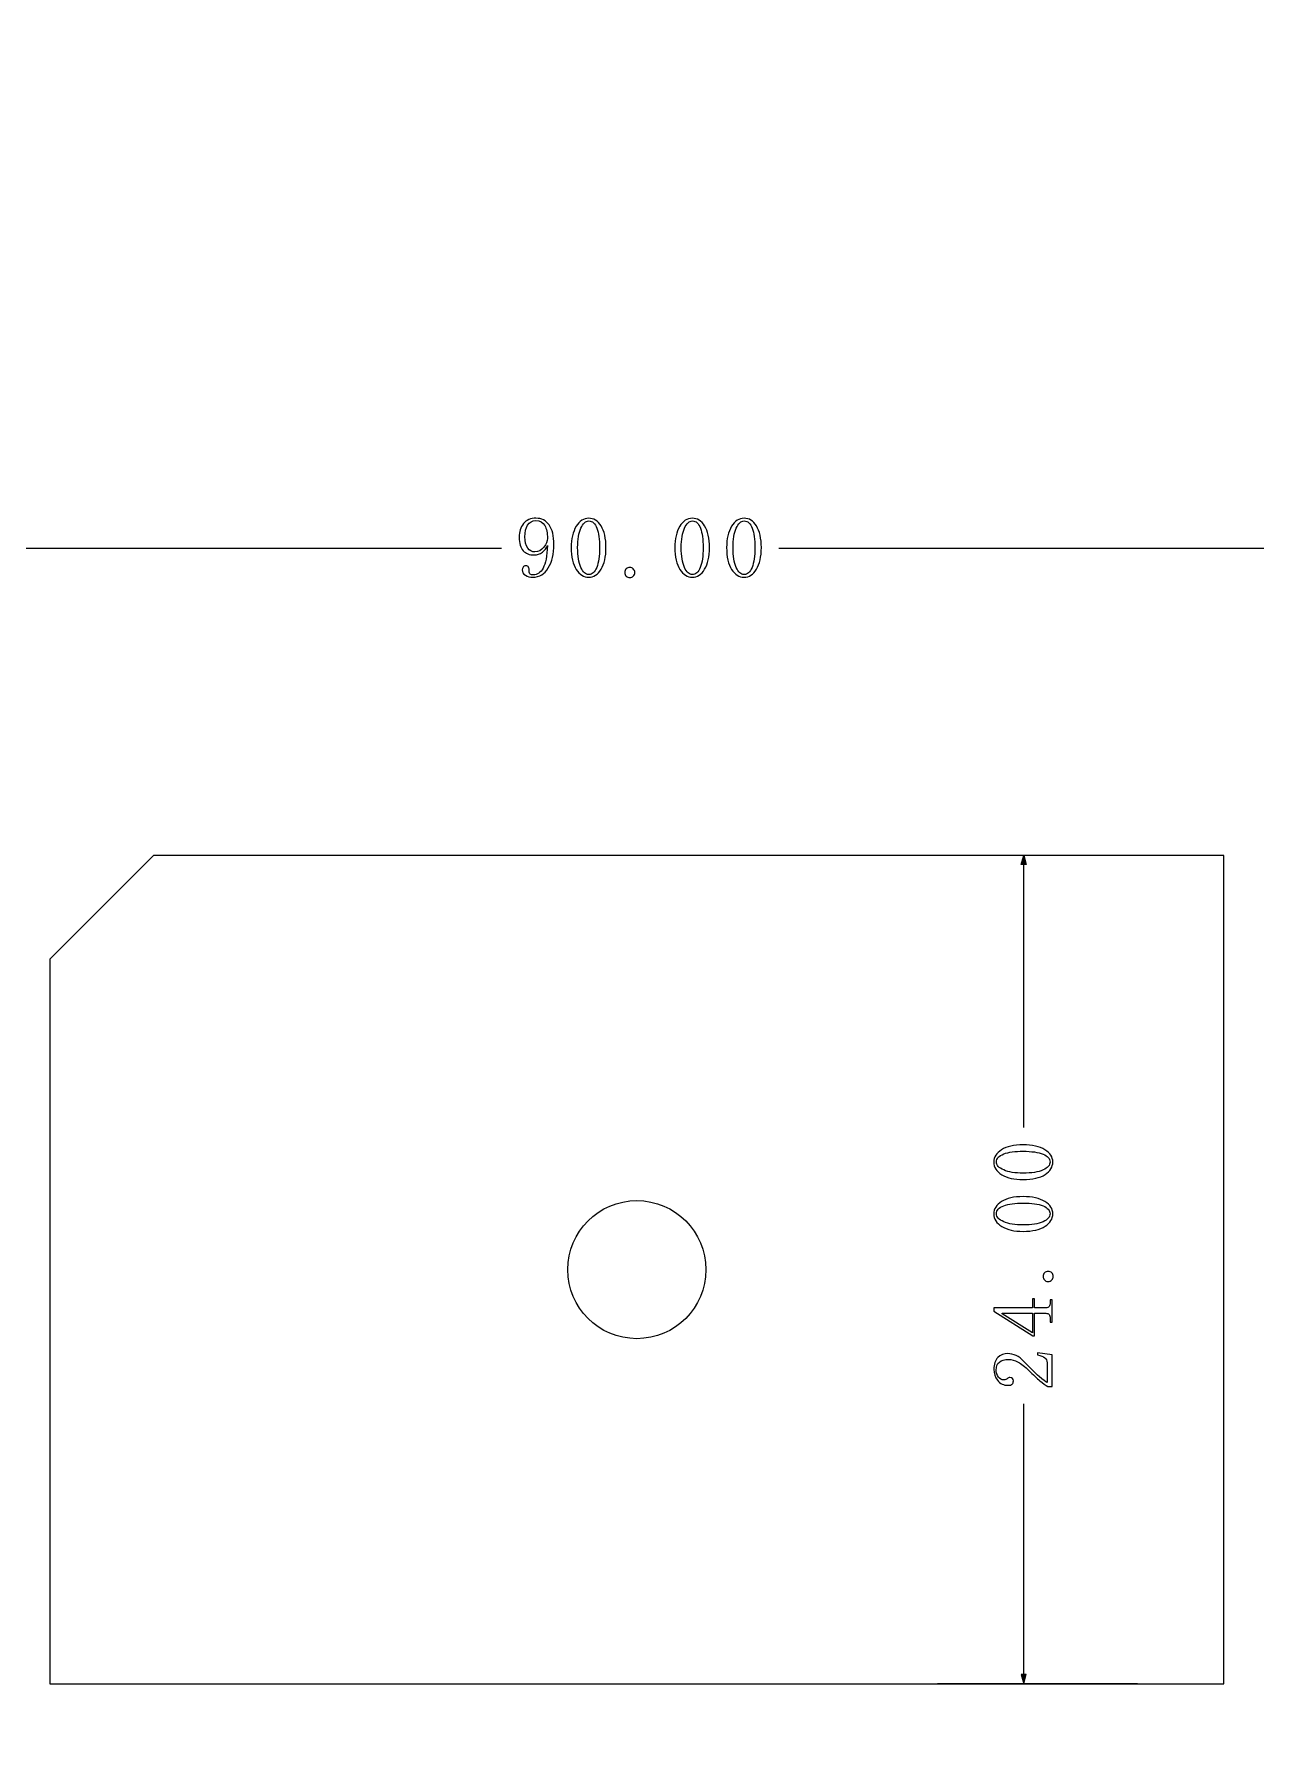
# Model space of a CAD drawing. Header units: millimetres. Extents: x -642 to 642, y -227 to 305.
# Drawn here: x -1.96 to 33.41, y 110.62 to 160.46 of the extents above; entities that cross this region are included whole.
import ezdxf

# ---------------------------------------------------------------- set-up
doc = ezdxf.new("R2010")
doc.units = ezdxf.units.MM
doc.header["$MEASUREMENT"] = 0
doc.layers.add('layer 1', color=7, linetype='Continuous')

msp = doc.modelspace()

# ---------------------------------------------------------------- hatches: boundary and pattern name
at = {"layer": 'layer 1', "true_color": 0xff0000}
h = msp.add_hatch(color=1, dxfattribs=at)
edge = h.paths.add_edge_path()
edge.add_spline(control_points=[(26.7651, 136.4027), (26.7651, 136.4027), (26.6937, 136.6694), (26.6937, 136.6694), (26.6937, 136.6694), (26.6222, 136.4027), (26.6222, 136.4027), (26.6222, 136.4027), (26.7651, 136.4027), (26.7651, 136.4027)], knot_values=[0, 0, 0, 0, 0.3333333, 0.3333333, 0.3333333, 0.6666667, 0.6666667, 0.6666667, 1, 1, 1, 1], degree=3, periodic=1)
h = msp.add_hatch(color=1, dxfattribs=at)
edge = h.paths.add_edge_path()
edge.add_spline(control_points=[(26.7651, 112.936), (26.7651, 112.936), (26.6937, 112.6694), (26.6937, 112.6694), (26.6937, 112.6694), (26.6222, 112.936), (26.6222, 112.936), (26.6222, 112.936), (26.7651, 112.936), (26.7651, 112.936)], knot_values=[0, 0, 0, 0, 0.3333333, 0.3333333, 0.3333333, 0.6666667, 0.6666667, 0.6666667, 1, 1, 1, 1], degree=3, periodic=1)

# ---------------------------------------------------------------- linework, layer by layer
at = {"layer": 'layer 1', "lineweight": 40}
msp.add_open_spline([(154.071, 208.1518), (154.071, 208.1518), (-130.929, 208.1518), (-130.929, 208.1518), (-130.929, 208.1518), (-130.929, -207.3482), (-130.929, -207.3482), (-130.929, -207.3482), (154.071, -207.3482), (154.071, -207.3482), (154.071, -207.3482), (154.071, 208.1518), (154.071, 208.1518)], degree=3, knots=[0, 0, 0, 0, 0.25, 0.25, 0.25, 0.5, 0.5, 0.5, 0.75, 0.75, 0.75, 1, 1, 1, 1], dxfattribs=at)
at = {"layer": 'layer 1', "color": 3}
for points, knots in [([(12.7499, 145.4532), (12.6845, 145.4011), (12.6032, 145.3749), (12.5057, 145.3749), (12.3753, 145.3749), (12.2711, 145.4157), (12.1932, 145.4969), (12.1149, 145.5782), (12.0757, 145.7103), (12.0757, 145.8924), (12.0757, 146.0486), (12.1182, 146.179), (12.2028, 146.2832), (12.2874, 146.3874), (12.4078, 146.4394), (12.564, 146.4394), (12.727, 146.4394), (12.854, 146.3744), (12.9449, 146.244), (13.0361, 146.114), (13.0815, 145.9253), (13.0815, 145.6778), (13.0815, 145.4044), (13.0282, 145.1782), (12.9207, 144.999), (12.8132, 144.8199), (12.6649, 144.7303), (12.4761, 144.7303), (12.3915, 144.7303), (12.3182, 144.7499), (12.2565, 144.789), (12.1949, 144.8282), (12.1636, 144.8803), (12.1636, 144.9453), (12.1636, 144.9711), (12.172, 144.9974), (12.1882, 145.0232), (12.2045, 145.0494), (12.232, 145.0624), (12.2711, 145.0624), (12.3103, 145.0624), (12.3361, 145.0478), (12.3495, 145.0186), (12.3624, 144.989), (12.369, 144.9549), (12.369, 144.9161), (12.369, 144.8899), (12.372, 144.8686), (12.3786, 144.8524), (12.3853, 144.8361), (12.3915, 144.8249), (12.3982, 144.8182), (12.4045, 144.8119), (12.4161, 144.8069), (12.4324, 144.8036), (12.4486, 144.8003), (12.4665, 144.7986), (12.4861, 144.7986), (12.6032, 144.7986), (12.6978, 144.864), (12.769, 144.994), (12.8407, 145.1244), (12.8832, 145.3424), (12.8961, 145.6482), (12.8636, 145.5703), (12.8149, 145.5053), (12.7499, 145.4532)], [0, 0, 0, 0, 0.0454545, 0.0454545, 0.0454545, 0.0909091, 0.0909091, 0.0909091, 0.1363636, 0.1363636, 0.1363636, 0.1818182, 0.1818182, 0.1818182, 0.2272727, 0.2272727, 0.2272727, 0.2727273, 0.2727273, 0.2727273, 0.3181818, 0.3181818, 0.3181818, 0.3636364, 0.3636364, 0.3636364, 0.4090909, 0.4090909, 0.4090909, 0.4545455, 0.4545455, 0.4545455, 0.5, 0.5, 0.5, 0.5454545, 0.5454545, 0.5454545, 0.5909091, 0.5909091, 0.5909091, 0.6363636, 0.6363636, 0.6363636, 0.6818182, 0.6818182, 0.6818182, 0.7272727, 0.7272727, 0.7272727, 0.7727273, 0.7727273, 0.7727273, 0.8181818, 0.8181818, 0.8181818, 0.8636364, 0.8636364, 0.8636364, 0.9090909, 0.9090909, 0.9090909, 0.9545455, 0.9545455, 0.9545455, 1, 1, 1, 1]), ([(12.3199, 146.239), (12.2678, 146.1511), (12.242, 146.039), (12.242, 145.9024), (12.242, 145.759), (12.2695, 145.6499), (12.3249, 145.5753), (12.3803, 145.5003), (12.4503, 145.4628), (12.5349, 145.4628), (12.6324, 145.4628), (12.717, 145.5086), (12.7886, 145.5994), (12.8603, 145.6907), (12.8961, 145.7753), (12.8961, 145.8536), (12.8961, 146.0099), (12.8703, 146.1349), (12.8182, 146.2294), (12.7661, 146.324), (12.6815, 146.3711), (12.564, 146.3711), (12.4536, 146.3711), (12.372, 146.3269), (12.3199, 146.239)], [0, 0, 0, 0, 0.125, 0.125, 0.125, 0.25, 0.25, 0.25, 0.375, 0.375, 0.375, 0.5, 0.5, 0.5, 0.625, 0.625, 0.625, 0.75, 0.75, 0.75, 0.875, 0.875, 0.875, 1, 1, 1, 1]), ([(14.4499, 144.9599), (14.3553, 144.8069), (14.2365, 144.7303), (14.0936, 144.7303), (13.9503, 144.7303), (13.8299, 144.8053), (13.732, 144.9549), (13.6345, 145.1049), (13.5857, 145.3165), (13.5857, 145.5899), (13.5857, 145.8436), (13.6328, 146.0486), (13.7274, 146.2049), (13.8215, 146.3611), (13.9436, 146.4394), (14.0936, 146.4394), (14.2365, 146.4394), (14.3553, 146.3644), (14.4499, 146.2149), (14.5445, 146.0649), (14.5915, 145.8565), (14.5915, 145.5899), (14.5915, 145.3228), (14.5445, 145.1128), (14.4499, 144.9599)], [0, 0, 0, 0, 0.125, 0.125, 0.125, 0.25, 0.25, 0.25, 0.375, 0.375, 0.375, 0.5, 0.5, 0.5, 0.625, 0.625, 0.625, 0.75, 0.75, 0.75, 0.875, 0.875, 0.875, 1, 1, 1, 1]), ([(14.3278, 146.1511), (14.2757, 146.2911), (14.1978, 146.3611), (14.0936, 146.3611), (14.0024, 146.3611), (13.9257, 146.2911), (13.864, 146.1511), (13.802, 146.0115), (13.7711, 145.824), (13.7711, 145.5899), (13.7711, 145.3424), (13.802, 145.1503), (13.864, 145.0136), (13.9257, 144.8769), (14.0024, 144.8086), (14.0936, 144.8086), (14.1911, 144.8086), (14.2678, 144.8769), (14.3228, 145.0136), (14.3782, 145.1503), (14.4061, 145.3424), (14.4061, 145.5899), (14.4061, 145.824), (14.3799, 146.0115), (14.3278, 146.1511)], [0, 0, 0, 0, 0.125, 0.125, 0.125, 0.25, 0.25, 0.25, 0.375, 0.375, 0.375, 0.5, 0.5, 0.5, 0.625, 0.625, 0.625, 0.75, 0.75, 0.75, 0.875, 0.875, 0.875, 1, 1, 1, 1]), ([(17.4499, 144.9599), (17.3553, 144.8069), (17.2365, 144.7303), (17.0936, 144.7303), (16.9503, 144.7303), (16.8299, 144.8053), (16.732, 144.9549), (16.6345, 145.1049), (16.5857, 145.3165), (16.5857, 145.5899), (16.5857, 145.8436), (16.6328, 146.0486), (16.7274, 146.2049), (16.8215, 146.3611), (16.9436, 146.4394), (17.0936, 146.4394), (17.2365, 146.4394), (17.3553, 146.3644), (17.4499, 146.2149), (17.5445, 146.0649), (17.5915, 145.8565), (17.5915, 145.5899), (17.5915, 145.3228), (17.5445, 145.1128), (17.4499, 144.9599)], [0, 0, 0, 0, 0.125, 0.125, 0.125, 0.25, 0.25, 0.25, 0.375, 0.375, 0.375, 0.5, 0.5, 0.5, 0.625, 0.625, 0.625, 0.75, 0.75, 0.75, 0.875, 0.875, 0.875, 1, 1, 1, 1]), ([(17.3278, 146.1511), (17.2757, 146.2911), (17.1978, 146.3611), (17.0936, 146.3611), (17.0024, 146.3611), (16.9257, 146.2911), (16.864, 146.1511), (16.802, 146.0115), (16.7711, 145.824), (16.7711, 145.5899), (16.7711, 145.3424), (16.802, 145.1503), (16.864, 145.0136), (16.9257, 144.8769), (17.0024, 144.8086), (17.0936, 144.8086), (17.1911, 144.8086), (17.2678, 144.8769), (17.3228, 145.0136), (17.3782, 145.1503), (17.4061, 145.3424), (17.4061, 145.5899), (17.4061, 145.824), (17.3799, 146.0115), (17.3278, 146.1511)], [0, 0, 0, 0, 0.125, 0.125, 0.125, 0.25, 0.25, 0.25, 0.375, 0.375, 0.375, 0.5, 0.5, 0.5, 0.625, 0.625, 0.625, 0.75, 0.75, 0.75, 0.875, 0.875, 0.875, 1, 1, 1, 1]), ([(18.9499, 144.9599), (18.8553, 144.8069), (18.7365, 144.7303), (18.5936, 144.7303), (18.4503, 144.7303), (18.3299, 144.8053), (18.232, 144.9549), (18.1345, 145.1049), (18.0857, 145.3165), (18.0857, 145.5899), (18.0857, 145.8436), (18.1328, 146.0486), (18.2274, 146.2049), (18.3215, 146.3611), (18.4436, 146.4394), (18.5936, 146.4394), (18.7365, 146.4394), (18.8553, 146.3644), (18.9499, 146.2149), (19.0445, 146.0649), (19.0915, 145.8565), (19.0915, 145.5899), (19.0915, 145.3228), (19.0445, 145.1128), (18.9499, 144.9599)], [0, 0, 0, 0, 0.125, 0.125, 0.125, 0.25, 0.25, 0.25, 0.375, 0.375, 0.375, 0.5, 0.5, 0.5, 0.625, 0.625, 0.625, 0.75, 0.75, 0.75, 0.875, 0.875, 0.875, 1, 1, 1, 1]), ([(18.8278, 146.1511), (18.7757, 146.2911), (18.6978, 146.3611), (18.5936, 146.3611), (18.5024, 146.3611), (18.4257, 146.2911), (18.364, 146.1511), (18.302, 146.0115), (18.2711, 145.824), (18.2711, 145.5899), (18.2711, 145.3424), (18.302, 145.1503), (18.364, 145.0136), (18.4257, 144.8769), (18.5024, 144.8086), (18.5936, 144.8086), (18.6911, 144.8086), (18.7678, 144.8769), (18.8228, 145.0136), (18.8782, 145.1503), (18.9061, 145.3424), (18.9061, 145.5899), (18.9061, 145.824), (18.8799, 146.0115), (18.8278, 146.1511)], [0, 0, 0, 0, 0.125, 0.125, 0.125, 0.25, 0.25, 0.25, 0.375, 0.375, 0.375, 0.5, 0.5, 0.5, 0.625, 0.625, 0.625, 0.75, 0.75, 0.75, 0.875, 0.875, 0.875, 1, 1, 1, 1]), ([(15.3836, 144.7599), (15.354, 144.7336), (15.3199, 144.7207), (15.2811, 144.7207), (15.242, 144.7207), (15.2078, 144.7336), (15.1782, 144.7599), (15.149, 144.7857), (15.1345, 144.8215), (15.1345, 144.8669), (15.1345, 144.9128), (15.149, 144.9486), (15.1782, 144.9744), (15.2078, 145.0007), (15.242, 145.0136), (15.2811, 145.0136), (15.3199, 145.0136), (15.354, 144.999), (15.3836, 144.9699), (15.4128, 144.9403), (15.4274, 144.9061), (15.4274, 144.8669), (15.4274, 144.8215), (15.4128, 144.7857), (15.3836, 144.7599)], [0, 0, 0, 0, 0.125, 0.125, 0.125, 0.25, 0.25, 0.25, 0.375, 0.375, 0.375, 0.5, 0.5, 0.5, 0.625, 0.625, 0.625, 0.75, 0.75, 0.75, 0.875, 0.875, 0.875, 1, 1, 1, 1]), ([(27.304, 128.143), (27.457, 128.0484), (27.5336, 127.9296), (27.5336, 127.7867), (27.5336, 127.6434), (27.4586, 127.523), (27.309, 127.4251), (27.159, 127.3276), (26.9474, 127.2788), (26.674, 127.2788), (26.4203, 127.2788), (26.2153, 127.3259), (26.059, 127.4205), (25.9028, 127.5146), (25.8245, 127.6367), (25.8245, 127.7867), (25.8245, 127.9296), (25.8995, 128.0484), (26.049, 128.143), (26.199, 128.2376), (26.4074, 128.2846), (26.674, 128.2846), (26.9411, 128.2846), (27.1511, 128.2376), (27.304, 128.143)], [0, 0, 0, 0, 0.125, 0.125, 0.125, 0.25, 0.25, 0.25, 0.375, 0.375, 0.375, 0.5, 0.5, 0.5, 0.625, 0.625, 0.625, 0.75, 0.75, 0.75, 0.875, 0.875, 0.875, 1, 1, 1, 1]), ([(26.1128, 128.0209), (25.9728, 127.9688), (25.9028, 127.8909), (25.9028, 127.7867), (25.9028, 127.6955), (25.9728, 127.6188), (26.1128, 127.5571), (26.2524, 127.4951), (26.4399, 127.4642), (26.674, 127.4642), (26.9215, 127.4642), (27.1136, 127.4951), (27.2503, 127.5571), (27.387, 127.6188), (27.4553, 127.6955), (27.4553, 127.7867), (27.4553, 127.8842), (27.387, 127.9609), (27.2503, 128.0159), (27.1136, 128.0713), (26.9215, 128.0992), (26.674, 128.0992), (26.4399, 128.0992), (26.2524, 128.073), (26.1128, 128.0209)], [0, 0, 0, 0, 0.125, 0.125, 0.125, 0.25, 0.25, 0.25, 0.375, 0.375, 0.375, 0.5, 0.5, 0.5, 0.625, 0.625, 0.625, 0.75, 0.75, 0.75, 0.875, 0.875, 0.875, 1, 1, 1, 1]), ([(27.304, 126.643), (27.457, 126.5484), (27.5336, 126.4296), (27.5336, 126.2867), (27.5336, 126.1434), (27.4586, 126.023), (27.309, 125.9251), (27.159, 125.8276), (26.9474, 125.7788), (26.674, 125.7788), (26.4203, 125.7788), (26.2153, 125.8259), (26.059, 125.9205), (25.9028, 126.0146), (25.8245, 126.1367), (25.8245, 126.2867), (25.8245, 126.4296), (25.8995, 126.5484), (26.049, 126.643), (26.199, 126.7376), (26.4074, 126.7846), (26.674, 126.7846), (26.9411, 126.7846), (27.1511, 126.7376), (27.304, 126.643)], [0, 0, 0, 0, 0.125, 0.125, 0.125, 0.25, 0.25, 0.25, 0.375, 0.375, 0.375, 0.5, 0.5, 0.5, 0.625, 0.625, 0.625, 0.75, 0.75, 0.75, 0.875, 0.875, 0.875, 1, 1, 1, 1]), ([(26.1128, 126.5209), (25.9728, 126.4688), (25.9028, 126.3909), (25.9028, 126.2867), (25.9028, 126.1955), (25.9728, 126.1188), (26.1128, 126.0571), (26.2524, 125.9951), (26.4399, 125.9642), (26.674, 125.9642), (26.9215, 125.9642), (27.1136, 125.9951), (27.2503, 126.0571), (27.387, 126.1188), (27.4553, 126.1955), (27.4553, 126.2867), (27.4553, 126.3842), (27.387, 126.4609), (27.2503, 126.5159), (27.1136, 126.5713), (26.9215, 126.5992), (26.674, 126.5992), (26.4399, 126.5992), (26.2524, 126.573), (26.1128, 126.5209)], [0, 0, 0, 0, 0.125, 0.125, 0.125, 0.25, 0.25, 0.25, 0.375, 0.375, 0.375, 0.5, 0.5, 0.5, 0.625, 0.625, 0.625, 0.75, 0.75, 0.75, 0.875, 0.875, 0.875, 1, 1, 1, 1]), ([(27.504, 124.5767), (27.5303, 124.5471), (27.5432, 124.513), (27.5432, 124.4742), (27.5432, 124.4351), (27.5303, 124.4009), (27.504, 124.3713), (27.4782, 124.3421), (27.4424, 124.3276), (27.397, 124.3276), (27.3511, 124.3276), (27.3153, 124.3421), (27.2895, 124.3713), (27.2632, 124.4009), (27.2503, 124.4351), (27.2503, 124.4742), (27.2503, 124.513), (27.2649, 124.5471), (27.294, 124.5767), (27.3236, 124.6059), (27.3578, 124.6205), (27.397, 124.6205), (27.4424, 124.6205), (27.4782, 124.6059), (27.504, 124.5767)], [0, 0, 0, 0, 0.125, 0.125, 0.125, 0.25, 0.25, 0.25, 0.375, 0.375, 0.375, 0.5, 0.5, 0.5, 0.625, 0.625, 0.625, 0.75, 0.75, 0.75, 0.875, 0.875, 0.875, 1, 1, 1, 1]), ([(27.0061, 123.5601), (27.0061, 123.5601), (27.3282, 123.5601), (27.3282, 123.5601), (27.374, 123.5601), (27.4065, 123.573), (27.4261, 123.5992), (27.4457, 123.6251), (27.4553, 123.6609), (27.4553, 123.7063), (27.4553, 123.7063), (27.4553, 123.7942), (27.4553, 123.7942), (27.4553, 123.7942), (27.514, 123.7942), (27.514, 123.7942), (27.514, 123.7942), (27.514, 123.1496), (27.514, 123.1496), (27.514, 123.1496), (27.4553, 123.1496), (27.4553, 123.1496), (27.4553, 123.1496), (27.4553, 123.2571), (27.4553, 123.2571), (27.4553, 123.3092), (27.4457, 123.3467), (27.4261, 123.3696), (27.4065, 123.3921), (27.374, 123.4038), (27.3282, 123.4038), (27.3282, 123.4038), (27.0061, 123.4038), (27.0061, 123.4038), (27.0061, 123.4038), (27.0061, 122.7496), (27.0061, 122.7496), (27.0061, 122.7496), (26.9574, 122.7496), (26.9574, 122.7496), (26.9574, 122.7496), (25.8245, 123.4621), (25.8245, 123.4621), (25.8245, 123.4621), (25.8245, 123.5601), (25.8245, 123.5601), (25.8245, 123.5601), (26.9474, 123.5601), (26.9474, 123.5601), (26.9474, 123.5601), (26.9474, 123.8238), (26.9474, 123.8238), (26.9474, 123.8238), (27.0061, 123.8238), (27.0061, 123.8238), (27.0061, 123.8238), (27.0061, 123.5601), (27.0061, 123.5601)], [0, 0, 0, 0, 0.0526316, 0.0526316, 0.0526316, 0.1052632, 0.1052632, 0.1052632, 0.1578947, 0.1578947, 0.1578947, 0.2105263, 0.2105263, 0.2105263, 0.2631579, 0.2631579, 0.2631579, 0.3157895, 0.3157895, 0.3157895, 0.3684211, 0.3684211, 0.3684211, 0.4210526, 0.4210526, 0.4210526, 0.4736842, 0.4736842, 0.4736842, 0.5263158, 0.5263158, 0.5263158, 0.5789474, 0.5789474, 0.5789474, 0.6315789, 0.6315789, 0.6315789, 0.6842105, 0.6842105, 0.6842105, 0.7368421, 0.7368421, 0.7368421, 0.7894737, 0.7894737, 0.7894737, 0.8421053, 0.8421053, 0.8421053, 0.8947368, 0.8947368, 0.8947368, 0.9473684, 0.9473684, 0.9473684, 1, 1, 1, 1]), ([(26.0686, 123.4038), (26.0686, 123.4038), (26.0686, 123.3938), (26.0686, 123.3938), (26.0686, 123.3938), (26.9474, 122.8371), (26.9474, 122.8371), (26.9474, 122.8371), (26.9474, 123.4038), (26.9474, 123.4038), (26.9474, 123.4038), (26.0686, 123.4038), (26.0686, 123.4038)], [0, 0, 0, 0, 0.25, 0.25, 0.25, 0.5, 0.5, 0.5, 0.75, 0.75, 0.75, 1, 1, 1, 1]), ([(26.5278, 121.9917), (26.4299, 122.0438), (26.339, 122.0696), (26.254, 122.0696), (26.137, 122.0696), (26.0474, 122.0438), (25.9857, 121.9917), (25.9236, 121.9396), (25.8928, 121.8613), (25.8928, 121.7571), (25.8928, 121.6792), (25.914, 121.6126), (25.9565, 121.5571), (25.9986, 121.5017), (26.0524, 121.4742), (26.1174, 121.4742), (26.1565, 121.4742), (26.189, 121.4855), (26.2153, 121.5084), (26.2411, 121.5309), (26.2674, 121.5426), (26.2932, 121.5426), (26.3257, 121.5426), (26.3503, 121.5342), (26.3665, 121.518), (26.3828, 121.5017), (26.3911, 121.4771), (26.3907, 121.4446), (26.3911, 121.4059), (26.3795, 121.3746), (26.3565, 121.3521), (26.334, 121.3292), (26.2965, 121.318), (26.2445, 121.318), (26.1078, 121.318), (26.0036, 121.3667), (25.932, 121.4642), (25.8603, 121.5621), (25.8245, 121.6663), (25.8245, 121.7767), (25.8245, 121.933), (25.8636, 122.0484), (25.9415, 122.1234), (26.0199, 122.1984), (26.1174, 122.2359), (26.2345, 122.2359), (26.3128, 122.2359), (26.3911, 122.218), (26.469, 122.1821), (26.5474, 122.1463), (26.622, 122.0892), (26.6936, 122.0113), (26.8761, 121.8226), (27.024, 121.6776), (27.1378, 121.5767), (27.252, 121.4755), (27.3286, 121.4155), (27.3674, 121.3959), (27.3674, 121.3959), (27.3674, 121.9721), (27.3674, 121.9721), (27.3674, 122.0309), (27.3449, 122.0796), (27.299, 122.1184), (27.2536, 122.1576), (27.1853, 122.1838), (27.094, 122.1967), (27.094, 122.1967), (27.094, 122.2555), (27.094, 122.2555), (27.094, 122.2555), (27.514, 122.1967), (27.514, 122.1967), (27.514, 122.1967), (27.514, 121.2884), (27.514, 121.2884), (27.514, 121.2884), (27.387, 121.2884), (27.387, 121.2884), (27.3286, 121.3209), (27.2536, 121.3746), (27.1624, 121.4496), (27.0711, 121.5246), (26.964, 121.6238), (26.8403, 121.7476), (26.7295, 121.858), (26.6253, 121.9396), (26.5278, 121.9917)], [0, 0, 0, 0, 0.0344828, 0.0344828, 0.0344828, 0.0689655, 0.0689655, 0.0689655, 0.1034483, 0.1034483, 0.1034483, 0.137931, 0.137931, 0.137931, 0.1724138, 0.1724138, 0.1724138, 0.2068966, 0.2068966, 0.2068966, 0.2413793, 0.2413793, 0.2413793, 0.2758621, 0.2758621, 0.2758621, 0.3103448, 0.3103448, 0.3103448, 0.3448276, 0.3448276, 0.3448276, 0.3793103, 0.3793103, 0.3793103, 0.4137931, 0.4137931, 0.4137931, 0.4482759, 0.4482759, 0.4482759, 0.4827586, 0.4827586, 0.4827586, 0.5172414, 0.5172414, 0.5172414, 0.5517241, 0.5517241, 0.5517241, 0.5862069, 0.5862069, 0.5862069, 0.6206897, 0.6206897, 0.6206897, 0.6551724, 0.6551724, 0.6551724, 0.6896552, 0.6896552, 0.6896552, 0.7241379, 0.7241379, 0.7241379, 0.7586207, 0.7586207, 0.7586207, 0.7931034, 0.7931034, 0.7931034, 0.8275862, 0.8275862, 0.8275862, 0.862069, 0.862069, 0.862069, 0.8965517, 0.8965517, 0.8965517, 0.9310345, 0.9310345, 0.9310345, 0.9655172, 0.9655172, 0.9655172, 1, 1, 1, 1])]:
    msp.add_open_spline(points, degree=3, knots=knots, dxfattribs=at)
at = {"layer": 'layer 1', "color": 1, "lineweight": 0}
for points in [[(-29.5138, 145.5702), (-29.5138, 145.5702), (11.5693, 145.5702), (11.5693, 145.5702)], [(19.5979, 145.5702), (19.5979, 145.5702), (60.4861, 145.5702), (60.4861, 145.5702)], [(29.9862, 136.6694), (29.9862, 136.6694), (24.1937, 136.6694), (24.1937, 136.6694)], [(26.6937, 128.791), (26.6937, 128.791), (26.6937, 136.6694), (26.6937, 136.6694)], [(26.6937, 112.6694), (26.6937, 112.6694), (26.6937, 120.782), (26.6937, 120.782)], [(29.9862, 112.6694), (29.9862, 112.6694), (24.1937, 112.6694), (24.1937, 112.6694)]]:
    msp.add_open_spline(points, degree=3, dxfattribs=at)
at = {"layer": 'layer 1', "lineweight": 9}
for points in [[(-1.5138, 133.6694), (-1.5138, 133.6694), (1.4862, 136.6694), (1.4862, 136.6694)], [(32.4862, 136.6694), (32.4862, 136.6694), (1.4862, 136.6694), (1.4862, 136.6694)], [(32.4862, 112.6694), (32.4862, 112.6694), (32.4862, 136.6694), (32.4862, 136.6694)], [(-1.5138, 133.6694), (-1.5138, 133.6694), (-1.5138, 112.6694), (-1.5138, 112.6694)], [(-1.5138, 112.6694), (-1.5138, 112.6694), (32.4862, 112.6694), (32.4862, 112.6694)]]:
    msp.add_open_spline(points, degree=3, dxfattribs=at)
at = {"layer": 'layer 1', "color": 1, "lineweight": 0}
for points in [[(26.7651, 136.4027), (26.7651, 136.4027), (26.6937, 136.6694), (26.6937, 136.6694), (26.6937, 136.6694), (26.6222, 136.4027), (26.6222, 136.4027), (26.6222, 136.4027), (26.7651, 136.4027), (26.7651, 136.4027)], [(26.7651, 112.936), (26.7651, 112.936), (26.6937, 112.6694), (26.6937, 112.6694), (26.6937, 112.6694), (26.6222, 112.936), (26.6222, 112.936), (26.6222, 112.936), (26.7651, 112.936), (26.7651, 112.936)]]:
    msp.add_open_spline(points, degree=3, knots=[0, 0, 0, 0, 0.3333333, 0.3333333, 0.3333333, 0.6666667, 0.6666667, 0.6666667, 1, 1, 1, 1], dxfattribs=at)
at = {"layer": 'layer 1', "lineweight": 9}
msp.add_open_spline([(17.4862, 124.6694), (17.4862, 125.7739), (16.5908, 126.6694), (15.4862, 126.6694), (14.3816, 126.6694), (13.4862, 125.7739), (13.4862, 124.6694), (13.4862, 123.5648), (14.3816, 122.6694), (15.4862, 122.6694), (16.5907, 122.6694), (17.4862, 123.5648), (17.4862, 124.6694)], degree=3, knots=[0, 0, 0, 0, 0.25, 0.25, 0.25, 0.5, 0.5, 0.5, 0.75, 0.75, 0.75, 1, 1, 1, 1], dxfattribs=at)

doc.saveas('drawing.dxf')
